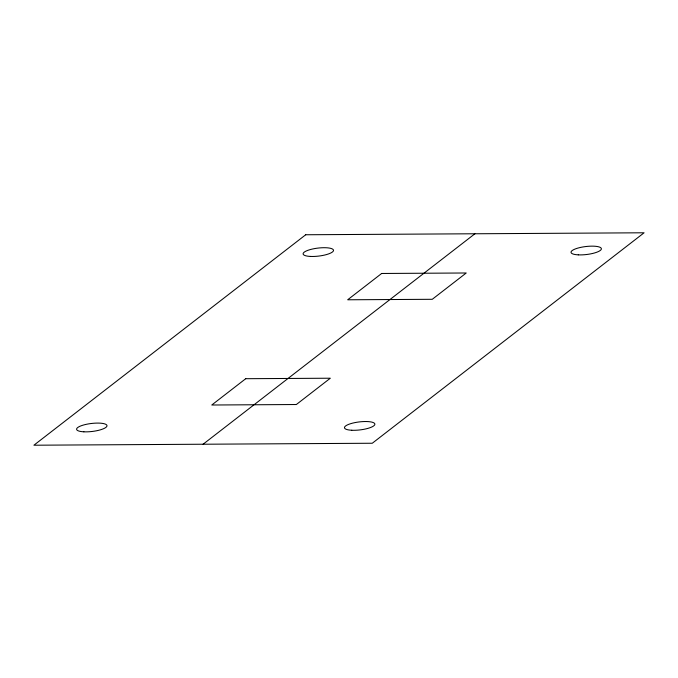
<?xml version="1.0" encoding="UTF-8"?>
<svg xmlns="http://www.w3.org/2000/svg" width="678" height="678" viewBox="0 0 678 678"><rect width="100%" height="100%" fill="white"/><g stroke="black" fill="none" stroke-linecap="round" stroke-linejoin="round"><path stroke-width="1.02" d="M203.086 444.226L474.914 233.774M305.719 234.758L33.9 445.217L372.281 443.243L644.1 232.783L305.719 234.758M245.733 378.705L211.756 405.012L296.354 404.52L330.33 378.214L245.733 378.705M381.646 273.48L347.67 299.786L432.267 299.295L466.244 272.988L381.646 273.48M83.877 431.81A15.297 4.009 -6.9 0 0 106.988 425.86A15.297 4.009 -6.9 0 0 84.53 424.742A15.297 4.009 -6.9 0 0 83.877 431.81M351.763 430.25A15.297 4.009 -6.9 0 0 374.875 424.301A15.297 4.009 -6.9 0 0 352.416 423.182A15.297 4.009 -6.9 0 0 351.763 430.25M310.397 256.428A15.297 4.009 -6.9 0 0 333.508 250.479A15.297 4.009 -6.9 0 0 311.049 249.36A15.297 4.009 -6.9 0 0 310.397 256.428M578.275 254.86A15.297 4.009 -6.9 0 0 601.386 248.919A15.297 4.009 -6.9 0 0 578.936 247.801A15.297 4.009 -6.9 0 0 578.275 254.86"/></g></svg>
